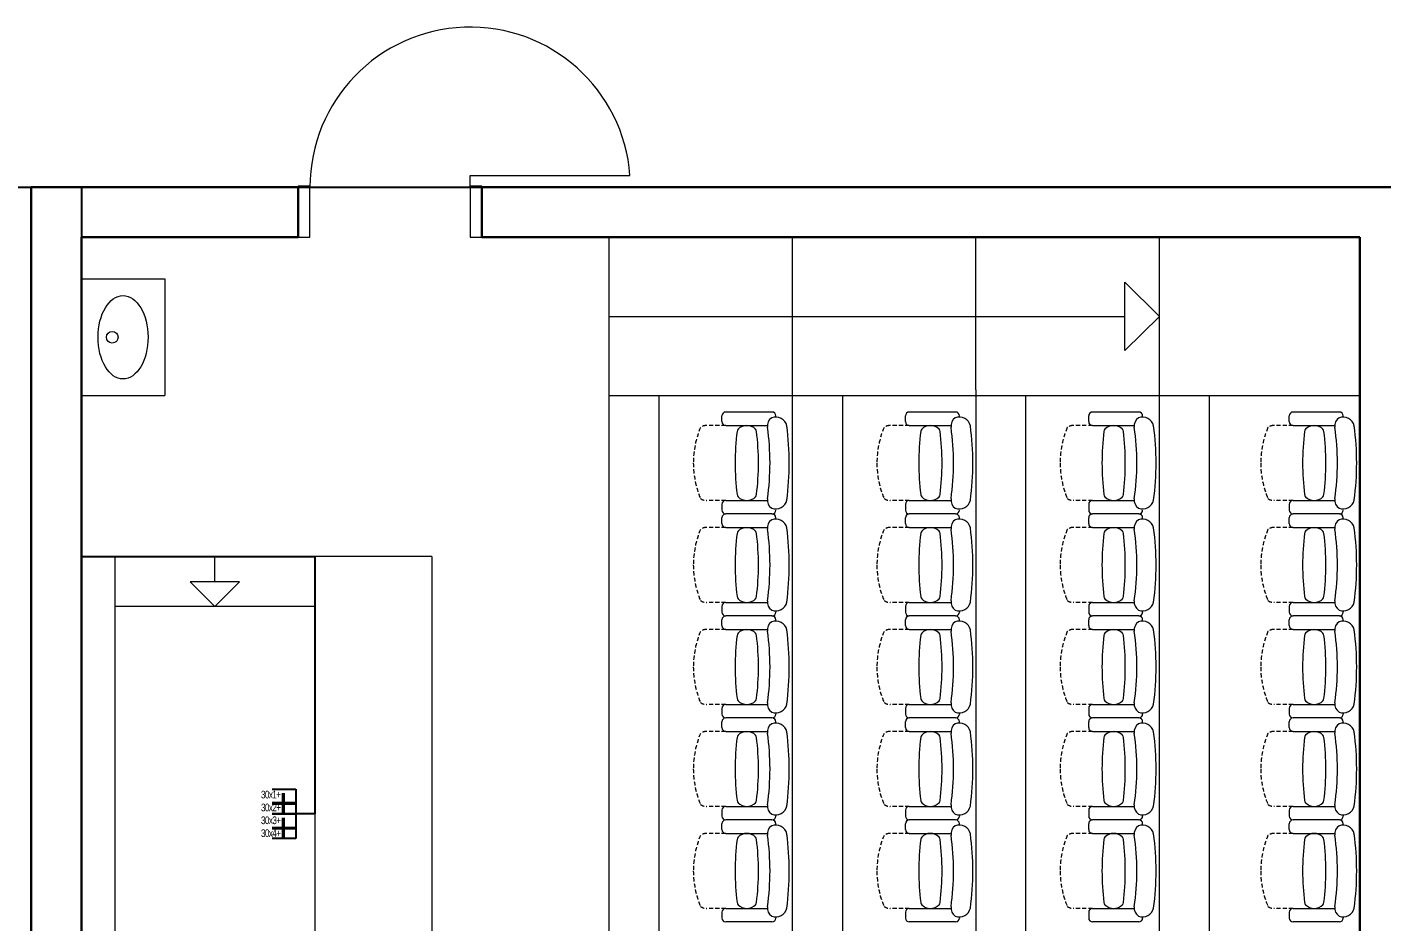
# Model space of a CAD drawing. Header units: inches. Extents: x 11 to 1053, y 2 to 902.
# Drawn here: x 379.7 to 460.9, y 122.3 to 176 of the extents above; entities that cross this region are included whole.
import ezdxf

# ---------------------------------------------------------------- set-up
doc = ezdxf.new("R2010")
doc.units = ezdxf.units.IN
doc.header["$MEASUREMENT"] = 0
doc.linetypes.add('DASHED2', pattern=[0.375, 0.25, -0.125])
for name, color, linetype, lineweight in [('A-SANITARIJE', 253, 'Continuous', 0), ('OPREMA', 253, 'Continuous', 0), ('STOLARIJA', 5, 'Continuous', 0), ('ZID', 5, 'Continuous', 30)]:
    doc.layers.add(name, color=color, linetype=linetype, lineweight=lineweight)

msp = doc.modelspace()

# ---------------------------------------------------------------- linework, layer by layer
at = {"color": 3}
for p, q in [((294.93, 166.409, 50), (382.93, 166.409, 50)), ((382.93, 166.409, 50), (462.194, 166.409, 50))]:
    msp.add_line(p, q, dxfattribs=at)
at = {"color": 85, "true_color": 0x58ba48}
for p, q in [((382.93, 166.409, 50), (382.93, 144.259, 50)), ((382.93, 144.259, 50), (396.93, 144.259, 50)), ((396.93, 144.259, 50), (396.93, 128.831, 50)), ((396.93, 128.831, 50), (394.967, 128.831, 50))]:
    msp.add_line(p, q, dxfattribs=at)
at = {"color": 2}
for p, q in [((394.357, 130.313, 50), (395.789, 130.313, 50)), ((395.789, 130.313, 50), (395.789, 128.831, 50)), ((395.789, 128.831, 50), (394.357, 128.831, 50)), ((394.357, 128.831, 50), (395.789, 128.831, 50)), ((395.789, 128.831, 50), (395.789, 127.349, 50)), ((395.789, 127.349, 50), (394.357, 127.349, 50))]:
    msp.add_line(p, q, dxfattribs=at)
at = {"layer": 'A-SANITARIJE'}
for p, q in [((382.93, 160.909, 50), (387.93, 160.909, 50)), ((387.93, 160.909, 50), (387.93, 153.909, 50)), ((382.93, 153.909, 50), (387.93, 153.909, 50))]:
    msp.add_line(p, q, dxfattribs=at)
msp.add_circle((384.78, 157.409, 50), 0.35, dxfattribs=at)
msp.add_ellipse((385.43, 157.409, 50), major_axis=(0, 2.5), ratio=0.6, dxfattribs=at)
at = {"layer": 'OPREMA'}
for p, q in [((414.53, 163.409, 50), (414.53, 75.109, 50)), ((425.53, 163.409, 50), (425.53, 75.109, 50)), ((436.53, 154.259, 50), (436.53, 163.409, 50)), ((447.53, 154.259, 50), (447.53, 163.409, 50)), ((447.53, 158.659, 50), (445.466, 160.705, 50)), ((445.466, 156.612, 50), (445.466, 160.705, 50)), ((414.53, 158.659, 50), (445.466, 158.659, 50)), ((447.53, 158.659, 50), (445.466, 156.612, 50)), ((436.53, 154.259, 50), (436.53, 119.259, 50)), ((447.53, 119.259, 50), (447.53, 154.259, 50)), ((414.53, 153.909, 50), (459.53, 153.909, 50)), ((417.53, 153.909, 50), (417.53, 84.609, 50)), ((428.53, 153.909, 50), (428.53, 84.609, 50)), ((439.53, 119.259, 50), (439.53, 153.909, 50)), ((450.53, 119.259, 50), (450.53, 153.909, 50)), ((421.312, 152.35, 50), (421.312, 152.696, 50)), ((424.315, 152.927, 50), (421.543, 152.927, 50)), ((424.546, 152.623, 50), (424.546, 152.696, 50)), ((432.312, 152.35, 50), (432.312, 152.696, 50)), ((435.315, 152.927, 50), (432.543, 152.927, 50)), ((435.546, 152.623, 50), (435.546, 152.696, 50)), ((443.292, 152.35, 50), (443.292, 152.696, 50)), ((446.295, 152.927, 50), (443.523, 152.927, 50)), ((446.526, 152.623, 50), (446.526, 152.696, 50)), ((455.312, 152.35, 50), (455.312, 152.696, 50)), ((458.315, 152.927, 50), (455.543, 152.927, 50)), ((458.546, 152.623, 50), (458.546, 152.696, 50)), ((421.543, 152.119, 50), (424.039, 152.119, 50)), ((432.543, 152.119, 50), (435.039, 152.119, 50)), ((443.523, 152.119, 50), (446.019, 152.119, 50)), ((455.543, 152.119, 50), (458.039, 152.119, 50)), ((421.312, 147.388, 50), (421.312, 147.042, 50)), ((421.543, 147.619, 50), (424.039, 147.619, 50)), ((432.312, 147.388, 50), (432.312, 147.042, 50)), ((432.543, 147.619, 50), (435.039, 147.619, 50)), ((443.292, 147.388, 50), (443.292, 147.042, 50)), ((443.523, 147.619, 50), (446.019, 147.619, 50)), ((455.312, 147.388, 50), (455.312, 147.042, 50)), ((455.543, 147.619, 50), (458.039, 147.619, 50)), ((421.312, 146.234, 50), (421.312, 146.581, 50)), ((424.315, 146.811, 50), (421.543, 146.811, 50)), ((424.546, 146.508, 50), (424.546, 146.581, 50)), ((432.312, 146.234, 50), (432.312, 146.581, 50)), ((435.315, 146.811, 50), (432.543, 146.811, 50)), ((435.546, 146.508, 50), (435.546, 146.581, 50)), ((443.292, 146.234, 50), (443.292, 146.581, 50)), ((446.295, 146.811, 50), (443.523, 146.811, 50)), ((446.526, 146.508, 50), (446.526, 146.581, 50)), ((455.312, 146.234, 50), (455.312, 146.581, 50)), ((458.315, 146.811, 50), (455.543, 146.811, 50)), ((458.546, 146.508, 50), (458.546, 146.581, 50)), ((421.543, 146.004, 50), (424.039, 146.004, 50)), ((432.543, 146.004, 50), (435.039, 146.004, 50)), ((443.523, 146.004, 50), (446.019, 146.004, 50)), ((455.543, 146.004, 50), (458.039, 146.004, 50)), ((398.807, 144.259, 50), (382.93, 144.259, 50)), ((384.93, 144.259, 50), (384.93, 94.259, 50)), ((390.93, 142.745, 50), (390.93, 144.259, 50)), ((403.93, 144.259, 50), (392.807, 144.259, 50)), ((396.93, 144.259, 50), (396.93, 94.259, 50)), ((403.93, 144.259, 50), (403.93, 94.259, 50)), ((390.93, 141.259, 50), (389.451, 142.745, 50)), ((392.408, 142.745, 50), (389.451, 142.745, 50)), ((390.93, 141.259, 50), (392.408, 142.745, 50)), ((396.93, 141.259, 50), (384.93, 141.259, 50)), ((421.312, 141.273, 50), (421.312, 140.927, 50)), ((421.543, 141.504, 50), (424.039, 141.504, 50)), ((432.312, 141.273, 50), (432.312, 140.927, 50)), ((432.543, 141.504, 50), (435.039, 141.504, 50)), ((443.292, 141.273, 50), (443.292, 140.927, 50)), ((443.523, 141.504, 50), (446.019, 141.504, 50)), ((455.312, 141.273, 50), (455.312, 140.927, 50)), ((455.543, 141.504, 50), (458.039, 141.504, 50)), ((421.312, 140.119, 50), (421.312, 140.465, 50)), ((424.315, 140.696, 50), (421.543, 140.696, 50)), ((424.315, 140.696, 50), (421.543, 140.696, 50)), ((424.546, 140.999, 50), (424.546, 140.927, 50)), ((424.546, 140.999, 50), (424.546, 140.932, 50)), ((424.546, 140.392, 50), (424.546, 140.465, 50)), ((432.312, 140.119, 50), (432.312, 140.465, 50)), ((435.315, 140.696, 50), (432.543, 140.696, 50)), ((435.315, 140.696, 50), (432.543, 140.696, 50)), ((435.546, 140.999, 50), (435.546, 140.927, 50)), ((435.546, 140.999, 50), (435.546, 140.932, 50)), ((435.546, 140.392, 50), (435.546, 140.465, 50)), ((443.292, 140.119, 50), (443.292, 140.465, 50)), ((446.295, 140.696, 50), (443.523, 140.696, 50)), ((446.295, 140.696, 50), (443.523, 140.696, 50)), ((446.526, 140.999, 50), (446.526, 140.927, 50)), ((446.526, 140.999, 50), (446.526, 140.932, 50)), ((446.526, 140.392, 50), (446.526, 140.465, 50)), ((455.312, 140.119, 50), (455.312, 140.465, 50)), ((458.315, 140.696, 50), (455.543, 140.696, 50)), ((458.315, 140.696, 50), (455.543, 140.696, 50)), ((458.546, 140.999, 50), (458.546, 140.927, 50)), ((458.546, 140.999, 50), (458.546, 140.932, 50)), ((458.546, 140.392, 50), (458.546, 140.465, 50)), ((421.543, 139.888, 50), (424.039, 139.888, 50)), ((432.543, 139.888, 50), (435.039, 139.888, 50)), ((443.523, 139.888, 50), (446.019, 139.888, 50)), ((455.543, 139.888, 50), (458.039, 139.888, 50)), ((421.312, 135.157, 50), (421.312, 134.811, 50)), ((421.543, 135.388, 50), (424.039, 135.388, 50)), ((424.546, 134.884, 50), (424.546, 134.811, 50)), ((424.546, 134.884, 50), (424.546, 134.816, 50)), ((432.312, 135.157, 50), (432.312, 134.811, 50)), ((432.543, 135.388, 50), (435.039, 135.388, 50)), ((435.546, 134.884, 50), (435.546, 134.811, 50)), ((435.546, 134.884, 50), (435.546, 134.816, 50)), ((443.292, 135.157, 50), (443.292, 134.811, 50)), ((443.523, 135.388, 50), (446.019, 135.388, 50)), ((446.526, 134.884, 50), (446.526, 134.811, 50)), ((446.526, 134.884, 50), (446.526, 134.816, 50)), ((455.312, 135.157, 50), (455.312, 134.811, 50)), ((455.543, 135.388, 50), (458.039, 135.388, 50)), ((458.546, 134.884, 50), (458.546, 134.811, 50)), ((458.546, 134.884, 50), (458.546, 134.816, 50)), ((421.312, 134.004, 50), (421.312, 134.35, 50)), ((424.315, 134.581, 50), (421.543, 134.581, 50)), ((424.315, 134.581, 50), (421.543, 134.581, 50)), ((424.546, 134.277, 50), (424.546, 134.35, 50)), ((432.312, 134.004, 50), (432.312, 134.35, 50)), ((435.315, 134.581, 50), (432.543, 134.581, 50)), ((435.315, 134.581, 50), (432.543, 134.581, 50)), ((435.546, 134.277, 50), (435.546, 134.35, 50)), ((443.292, 134.004, 50), (443.292, 134.35, 50)), ((446.295, 134.581, 50), (443.523, 134.581, 50)), ((446.295, 134.581, 50), (443.523, 134.581, 50)), ((446.526, 134.277, 50), (446.526, 134.35, 50)), ((455.312, 134.004, 50), (455.312, 134.35, 50)), ((458.315, 134.581, 50), (455.543, 134.581, 50)), ((458.315, 134.581, 50), (455.543, 134.581, 50)), ((458.546, 134.277, 50), (458.546, 134.35, 50)), ((421.543, 133.773, 50), (424.039, 133.773, 50)), ((432.543, 133.773, 50), (435.039, 133.773, 50)), ((443.523, 133.773, 50), (446.019, 133.773, 50)), ((455.543, 133.773, 50), (458.039, 133.773, 50)), ((421.543, 129.273, 50), (424.039, 129.273, 50)), ((432.543, 129.273, 50), (435.039, 129.273, 50)), ((443.523, 129.273, 50), (446.019, 129.273, 50)), ((455.543, 129.273, 50), (458.039, 129.273, 50)), ((421.312, 129.042, 50), (421.312, 128.696, 50)), ((424.315, 128.465, 50), (421.543, 128.465, 50)), ((424.315, 128.465, 50), (421.543, 128.465, 50)), ((424.546, 128.769, 50), (424.546, 128.696, 50)), ((424.546, 128.769, 50), (424.546, 128.701, 50)), ((432.312, 129.042, 50), (432.312, 128.696, 50)), ((435.315, 128.465, 50), (432.543, 128.465, 50)), ((435.315, 128.465, 50), (432.543, 128.465, 50)), ((435.546, 128.769, 50), (435.546, 128.696, 50)), ((435.546, 128.769, 50), (435.546, 128.701, 50)), ((443.292, 129.042, 50), (443.292, 128.696, 50)), ((446.295, 128.465, 50), (443.523, 128.465, 50)), ((446.295, 128.465, 50), (443.523, 128.465, 50)), ((446.526, 128.769, 50), (446.526, 128.696, 50)), ((446.526, 128.769, 50), (446.526, 128.701, 50)), ((455.312, 129.042, 50), (455.312, 128.696, 50)), ((458.315, 128.465, 50), (455.543, 128.465, 50)), ((458.315, 128.465, 50), (455.543, 128.465, 50)), ((458.546, 128.769, 50), (458.546, 128.696, 50)), ((458.546, 128.769, 50), (458.546, 128.701, 50)), ((421.312, 127.888, 50), (421.312, 128.234, 50)), ((421.543, 127.657, 50), (424.039, 127.657, 50)), ((424.546, 128.162, 50), (424.546, 128.234, 50)), ((432.312, 127.888, 50), (432.312, 128.234, 50)), ((432.543, 127.657, 50), (435.039, 127.657, 50)), ((435.546, 128.162, 50), (435.546, 128.234, 50)), ((443.292, 127.888, 50), (443.292, 128.234, 50)), ((443.523, 127.657, 50), (446.019, 127.657, 50)), ((446.526, 128.162, 50), (446.526, 128.234, 50)), ((455.312, 127.888, 50), (455.312, 128.234, 50)), ((455.543, 127.657, 50), (458.039, 127.657, 50)), ((458.546, 128.162, 50), (458.546, 128.234, 50)), ((421.312, 122.927, 50), (421.312, 122.581, 50)), ((421.543, 123.157, 50), (424.039, 123.157, 50)), ((424.546, 122.653, 50), (424.546, 122.581, 50)), ((424.546, 122.653, 50), (424.546, 122.586, 50)), ((432.312, 122.927, 50), (432.312, 122.581, 50)), ((432.543, 123.157, 50), (435.039, 123.157, 50)), ((435.546, 122.653, 50), (435.546, 122.581, 50)), ((435.546, 122.653, 50), (435.546, 122.586, 50)), ((443.292, 122.927, 50), (443.292, 122.581, 50)), ((443.523, 123.157, 50), (446.019, 123.157, 50)), ((446.526, 122.653, 50), (446.526, 122.581, 50)), ((446.526, 122.653, 50), (446.526, 122.586, 50)), ((455.312, 122.927, 50), (455.312, 122.581, 50)), ((455.543, 123.157, 50), (458.039, 123.157, 50)), ((458.546, 122.653, 50), (458.546, 122.581, 50)), ((458.546, 122.653, 50), (458.546, 122.586, 50)), ((424.315, 122.35, 50), (421.543, 122.35, 50)), ((424.315, 122.35, 50), (421.543, 122.35, 50)), ((435.315, 122.35, 50), (432.543, 122.35, 50)), ((435.315, 122.35, 50), (432.543, 122.35, 50)), ((446.295, 122.35, 50), (443.523, 122.35, 50)), ((446.295, 122.35, 50), (443.523, 122.35, 50)), ((458.315, 122.35, 50), (455.543, 122.35, 50)), ((458.315, 122.35, 50), (455.543, 122.35, 50))]:
    msp.add_line(p, q, dxfattribs=at)
at = {"layer": 'OPREMA', "linetype": 'DASHED2'}
for p, q in [((421.543, 152.119, 50), (420.387, 152.119, 50)), ((432.543, 152.119, 50), (431.387, 152.119, 50)), ((443.523, 152.119, 50), (442.366, 152.119, 50)), ((455.543, 152.119, 50), (454.387, 152.119, 50)), ((421.543, 147.619, 50), (420.387, 147.619, 50)), ((432.543, 147.619, 50), (431.387, 147.619, 50)), ((443.523, 147.619, 50), (442.366, 147.619, 50)), ((455.543, 147.619, 50), (454.387, 147.619, 50)), ((421.543, 146.004, 50), (420.387, 146.004, 50)), ((432.543, 146.004, 50), (431.387, 146.004, 50)), ((443.523, 146.004, 50), (442.366, 146.004, 50)), ((455.543, 146.004, 50), (454.387, 146.004, 50)), ((421.543, 141.504, 50), (420.387, 141.504, 50)), ((432.543, 141.504, 50), (431.387, 141.504, 50)), ((443.523, 141.504, 50), (442.366, 141.504, 50)), ((455.543, 141.504, 50), (454.387, 141.504, 50)), ((421.543, 139.888, 50), (420.387, 139.888, 50)), ((432.543, 139.888, 50), (431.387, 139.888, 50)), ((443.523, 139.888, 50), (442.366, 139.888, 50)), ((455.543, 139.888, 50), (454.387, 139.888, 50)), ((421.543, 135.388, 50), (420.387, 135.388, 50)), ((432.543, 135.388, 50), (431.387, 135.388, 50)), ((443.523, 135.388, 50), (442.366, 135.388, 50)), ((455.543, 135.388, 50), (454.387, 135.388, 50)), ((421.543, 133.773, 50), (420.387, 133.773, 50)), ((432.543, 133.773, 50), (431.387, 133.773, 50)), ((443.523, 133.773, 50), (442.366, 133.773, 50)), ((455.543, 133.773, 50), (454.387, 133.773, 50)), ((421.543, 129.273, 50), (420.387, 129.273, 50)), ((432.543, 129.273, 50), (431.387, 129.273, 50)), ((443.523, 129.273, 50), (442.366, 129.273, 50)), ((455.543, 129.273, 50), (454.387, 129.273, 50)), ((421.543, 127.657, 50), (420.387, 127.657, 50)), ((432.543, 127.657, 50), (431.387, 127.657, 50)), ((443.523, 127.657, 50), (442.366, 127.657, 50)), ((455.543, 127.657, 50), (454.387, 127.657, 50)), ((421.543, 123.157, 50), (420.387, 123.157, 50)), ((432.543, 123.157, 50), (431.387, 123.157, 50)), ((443.523, 123.157, 50), (442.366, 123.157, 50)), ((455.543, 123.157, 50), (454.387, 123.157, 50))]:
    msp.add_line(p, q, dxfattribs=at)
at = {"layer": 'OPREMA'}
for centre, radius, start, end in [((421.543, 152.696, 50), 0.231, 90, 180), ((424.543, 151.948, 50), 0.675, 12.27429, 111.18423), ((424.315, 152.696, 50), 0.231, 360, 90), ((432.543, 152.696, 50), 0.231, 90, 180), ((435.543, 151.948, 50), 0.675, 12.27429, 111.18423), ((435.315, 152.696, 50), 0.231, 360, 90), ((443.523, 152.696, 50), 0.231, 90, 180), ((446.523, 151.948, 50), 0.675, 12.27429, 111.18423), ((446.295, 152.696, 50), 0.231, 360, 90), ((455.543, 152.696, 50), 0.231, 90, 180), ((458.543, 151.948, 50), 0.675, 12.27429, 111.18423), ((458.315, 152.696, 50), 0.231, 360, 90), ((421.543, 152.35, 50), 0.231, 180, 270), ((422.453, 151.736, 50), 0.231, 136.65582, 173.0207), ((422.807, 151.402, 50), 0.717, 43.34418, 136.65582), ((423.16, 151.736, 50), 0.231, 6.9793, 43.34418), ((424.615, 152.095, 50), 0.577, 123.25337, 188.15751), ((409.086, 149.869, 50), 15.111, 0, 8.15751), ((408.602, 149.869, 50), 16.749, 0, 7.62549), ((432.543, 152.35, 50), 0.231, 180, 270), ((433.453, 151.736, 50), 0.231, 136.65582, 173.0207), ((433.807, 151.402, 50), 0.717, 43.34418, 136.65582), ((434.16, 151.736, 50), 0.231, 6.9793, 43.34418), ((435.615, 152.095, 50), 0.577, 123.25337, 188.15751), ((420.086, 149.869, 50), 15.111, 0, 8.15751), ((419.602, 149.869, 50), 16.749, 0, 7.62549), ((443.523, 152.35, 50), 0.231, 180, 270), ((444.433, 151.736, 50), 0.231, 136.65582, 173.0207), ((444.787, 151.402, 50), 0.717, 43.34418, 136.65582), ((445.14, 151.736, 50), 0.231, 6.9793, 43.34418), ((446.595, 152.095, 50), 0.577, 123.25337, 188.15751), ((431.066, 149.869, 50), 15.111, 0, 8.15751), ((430.582, 149.869, 50), 16.749, 0, 7.62549), ((455.543, 152.35, 50), 0.231, 180, 270), ((456.453, 151.736, 50), 0.231, 136.65582, 173.0207), ((456.807, 151.402, 50), 0.717, 43.34418, 136.65582), ((457.16, 151.736, 50), 0.231, 6.9793, 43.34418), ((458.615, 152.095, 50), 0.577, 123.25337, 188.15751), ((443.086, 149.869, 50), 15.111, 0, 8.15751), ((442.602, 149.869, 50), 16.749, 0, 7.62549), ((437.703, 149.869, 50), 15.594, 173.0207, 180), ((407.911, 149.869, 50), 15.594, 0, 6.9793), ((448.703, 149.869, 50), 15.594, 173.0207, 180), ((418.911, 149.869, 50), 15.594, 0, 6.9793), ((459.682, 149.869, 50), 15.594, 173.0207, 180), ((429.891, 149.869, 50), 15.594, 0, 6.9793), ((471.703, 149.869, 50), 15.594, 173.0207, 180), ((441.911, 149.869, 50), 15.594, 0, 6.9793), ((437.703, 149.869, 50), 15.594, 180, 186.9793), ((407.911, 149.869, 50), 15.594, 353.0207, 0), ((409.086, 149.869, 50), 15.111, 351.84249, 0), ((408.602, 149.869, 50), 16.749, 352.37451, 0), ((448.703, 149.869, 50), 15.594, 180, 186.9793), ((418.911, 149.869, 50), 15.594, 353.0207, 0), ((420.086, 149.869, 50), 15.111, 351.84249, 0), ((419.602, 149.869, 50), 16.749, 352.37451, 0), ((459.682, 149.869, 50), 15.594, 180, 186.9793), ((429.891, 149.869, 50), 15.594, 353.0207, 0), ((431.066, 149.869, 50), 15.111, 351.84249, 0), ((430.582, 149.869, 50), 16.749, 352.37451, 0), ((471.703, 149.869, 50), 15.594, 180, 186.9793), ((441.911, 149.869, 50), 15.594, 353.0207, 0), ((443.086, 149.869, 50), 15.111, 351.84249, 0), ((442.602, 149.869, 50), 16.749, 352.37451, 0), ((422.453, 148.002, 50), 0.231, 186.9793, 223.34418), ((422.807, 148.336, 50), 0.717, 223.34418, 316.65582), ((423.16, 148.002, 50), 0.231, 316.65582, 353.0207), ((433.453, 148.002, 50), 0.231, 186.9793, 223.34418), ((433.807, 148.336, 50), 0.717, 223.34418, 316.65582), ((434.16, 148.002, 50), 0.231, 316.65582, 353.0207), ((444.433, 148.002, 50), 0.231, 186.9793, 223.34418), ((444.787, 148.336, 50), 0.717, 223.34418, 316.65582), ((445.14, 148.002, 50), 0.231, 316.65582, 353.0207), ((456.453, 148.002, 50), 0.231, 186.9793, 223.34418), ((456.807, 148.336, 50), 0.717, 223.34418, 316.65582), ((457.16, 148.002, 50), 0.231, 316.65582, 353.0207), ((421.543, 147.388, 50), 0.231, 90, 180), ((421.543, 147.042, 50), 0.231, 180, 270), ((424.615, 147.643, 50), 0.577, 171.84249, 236.74663), ((424.615, 147.643, 50), 0.577, 171.84249, 236.74663), ((424.543, 147.79, 50), 0.675, 248.81577, 347.72571), ((424.315, 147.042, 50), 0.231, 270, 0), ((432.543, 147.388, 50), 0.231, 90, 180), ((432.543, 147.042, 50), 0.231, 180, 270), ((435.615, 147.643, 50), 0.577, 171.84249, 236.74663), ((435.615, 147.643, 50), 0.577, 171.84249, 236.74663), ((435.543, 147.79, 50), 0.675, 248.81577, 347.72571), ((435.315, 147.042, 50), 0.231, 270, 0), ((443.523, 147.388, 50), 0.231, 90, 180), ((443.523, 147.042, 50), 0.231, 180, 270), ((446.595, 147.643, 50), 0.577, 171.84249, 236.74663), ((446.595, 147.643, 50), 0.577, 171.84249, 236.74663), ((446.523, 147.79, 50), 0.675, 248.81577, 347.72571), ((446.295, 147.042, 50), 0.231, 270, 0), ((455.543, 147.388, 50), 0.231, 90, 180), ((455.543, 147.042, 50), 0.231, 180, 270), ((458.615, 147.643, 50), 0.577, 171.84249, 236.74663), ((458.615, 147.643, 50), 0.577, 171.84249, 236.74663), ((458.543, 147.79, 50), 0.675, 248.81577, 347.72571), ((458.315, 147.042, 50), 0.231, 270, 0), ((421.543, 146.581, 50), 0.231, 90, 180), ((421.543, 146.234, 50), 0.231, 180, 270), ((424.615, 145.98, 50), 0.577, 123.25337, 188.15751), ((424.543, 145.833, 50), 0.675, 12.27429, 111.18423), ((424.315, 146.581, 50), 0.231, 360, 90), ((432.543, 146.581, 50), 0.231, 90, 180), ((432.543, 146.234, 50), 0.231, 180, 270), ((435.615, 145.98, 50), 0.577, 123.25337, 188.15751), ((435.543, 145.833, 50), 0.675, 12.27429, 111.18423), ((435.315, 146.581, 50), 0.231, 360, 90), ((443.523, 146.581, 50), 0.231, 90, 180), ((443.523, 146.234, 50), 0.231, 180, 270), ((446.595, 145.98, 50), 0.577, 123.25337, 188.15751), ((446.523, 145.833, 50), 0.675, 12.27429, 111.18423), ((446.295, 146.581, 50), 0.231, 360, 90), ((455.543, 146.581, 50), 0.231, 90, 180), ((455.543, 146.234, 50), 0.231, 180, 270), ((458.615, 145.98, 50), 0.577, 123.25337, 188.15751), ((458.543, 145.833, 50), 0.675, 12.27429, 111.18423), ((458.315, 146.581, 50), 0.231, 360, 90), ((437.703, 143.754, 50), 15.594, 173.0207, 180), ((422.453, 145.62, 50), 0.231, 136.65582, 173.0207), ((422.807, 145.287, 50), 0.717, 43.34418, 136.65582), ((423.16, 145.62, 50), 0.231, 6.9793, 43.34418), ((407.911, 143.754, 50), 15.594, 0, 6.9793), ((409.086, 143.754, 50), 15.111, 0, 8.15751), ((408.602, 143.754, 50), 16.749, 0, 7.62549), ((448.703, 143.754, 50), 15.594, 173.0207, 180), ((433.453, 145.62, 50), 0.231, 136.65582, 173.0207), ((433.807, 145.287, 50), 0.717, 43.34418, 136.65582), ((434.16, 145.62, 50), 0.231, 6.9793, 43.34418), ((418.911, 143.754, 50), 15.594, 0, 6.9793), ((420.086, 143.754, 50), 15.111, 0, 8.15751), ((419.602, 143.754, 50), 16.749, 0, 7.62549), ((459.682, 143.754, 50), 15.594, 173.0207, 180), ((444.433, 145.62, 50), 0.231, 136.65582, 173.0207), ((444.787, 145.287, 50), 0.717, 43.34418, 136.65582), ((445.14, 145.62, 50), 0.231, 6.9793, 43.34418), ((429.891, 143.754, 50), 15.594, 0, 6.9793), ((431.066, 143.754, 50), 15.111, 0, 8.15751), ((430.582, 143.754, 50), 16.749, 0, 7.62549), ((471.703, 143.754, 50), 15.594, 173.0207, 180), ((456.453, 145.62, 50), 0.231, 136.65582, 173.0207), ((456.807, 145.287, 50), 0.717, 43.34418, 136.65582), ((457.16, 145.62, 50), 0.231, 6.9793, 43.34418), ((441.911, 143.754, 50), 15.594, 0, 6.9793), ((443.086, 143.754, 50), 15.111, 0, 8.15751), ((442.602, 143.754, 50), 16.749, 0, 7.62549), ((437.703, 143.754, 50), 15.594, 180, 186.9793), ((407.911, 143.754, 50), 15.594, 353.0207, 0), ((409.086, 143.754, 50), 15.111, 351.84249, 0), ((408.602, 143.754, 50), 16.749, 352.37451, 0), ((448.703, 143.754, 50), 15.594, 180, 186.9793), ((418.911, 143.754, 50), 15.594, 353.0207, 0), ((420.086, 143.754, 50), 15.111, 351.84249, 0), ((419.602, 143.754, 50), 16.749, 352.37451, 0), ((459.682, 143.754, 50), 15.594, 180, 186.9793), ((429.891, 143.754, 50), 15.594, 353.0207, 0), ((431.066, 143.754, 50), 15.111, 351.84249, 0), ((430.582, 143.754, 50), 16.749, 352.37451, 0), ((471.703, 143.754, 50), 15.594, 180, 186.9793), ((441.911, 143.754, 50), 15.594, 353.0207, 0), ((443.086, 143.754, 50), 15.111, 351.84249, 0), ((442.602, 143.754, 50), 16.749, 352.37451, 0), ((421.543, 141.273, 50), 0.231, 90, 180), ((422.453, 141.887, 50), 0.231, 186.9793, 223.34418), ((422.807, 142.22, 50), 0.717, 223.34418, 316.65582), ((423.16, 141.887, 50), 0.231, 316.65582, 353.0207), ((424.615, 141.528, 50), 0.577, 171.84249, 236.74663), ((424.615, 141.528, 50), 0.577, 171.84249, 236.74663), ((424.543, 141.675, 50), 0.675, 248.81577, 347.72571), ((432.543, 141.273, 50), 0.231, 90, 180), ((433.453, 141.887, 50), 0.231, 186.9793, 223.34418), ((433.807, 142.22, 50), 0.717, 223.34418, 316.65582), ((434.16, 141.887, 50), 0.231, 316.65582, 353.0207), ((435.615, 141.528, 50), 0.577, 171.84249, 236.74663), ((435.615, 141.528, 50), 0.577, 171.84249, 236.74663), ((435.543, 141.675, 50), 0.675, 248.81577, 347.72571), ((443.523, 141.273, 50), 0.231, 90, 180), ((444.433, 141.887, 50), 0.231, 186.9793, 223.34418), ((444.787, 142.22, 50), 0.717, 223.34418, 316.65582), ((445.14, 141.887, 50), 0.231, 316.65582, 353.0207), ((446.595, 141.528, 50), 0.577, 171.84249, 236.74663), ((446.595, 141.528, 50), 0.577, 171.84249, 236.74663), ((446.523, 141.675, 50), 0.675, 248.81577, 347.72571), ((455.543, 141.273, 50), 0.231, 90, 180), ((456.453, 141.887, 50), 0.231, 186.9793, 223.34418), ((456.807, 142.22, 50), 0.717, 223.34418, 316.65582), ((457.16, 141.887, 50), 0.231, 316.65582, 353.0207), ((458.615, 141.528, 50), 0.577, 171.84249, 236.74663), ((458.615, 141.528, 50), 0.577, 171.84249, 236.74663), ((458.543, 141.675, 50), 0.675, 248.81577, 347.72571), ((421.543, 140.927, 50), 0.231, 180, 270), ((421.543, 140.465, 50), 0.231, 90, 180), ((424.315, 140.927, 50), 0.231, 270, 0), ((424.315, 140.465, 50), 0.231, 360, 90), ((432.543, 140.927, 50), 0.231, 180, 270), ((432.543, 140.465, 50), 0.231, 90, 180), ((435.315, 140.927, 50), 0.231, 270, 0), ((435.315, 140.465, 50), 0.231, 360, 90), ((443.523, 140.927, 50), 0.231, 180, 270), ((443.523, 140.465, 50), 0.231, 90, 180), ((446.295, 140.927, 50), 0.231, 270, 0), ((446.295, 140.465, 50), 0.231, 360, 90), ((455.543, 140.927, 50), 0.231, 180, 270), ((455.543, 140.465, 50), 0.231, 90, 180), ((458.315, 140.927, 50), 0.231, 270, 0), ((458.315, 140.465, 50), 0.231, 360, 90), ((421.543, 140.119, 50), 0.231, 180, 270), ((422.453, 139.505, 50), 0.231, 136.65582, 173.0207), ((422.807, 139.171, 50), 0.717, 43.34418, 136.65582), ((423.16, 139.505, 50), 0.231, 6.9793, 43.34418), ((424.615, 139.864, 50), 0.577, 123.25337, 188.15751), ((409.086, 137.638, 50), 15.111, 0, 8.15751), ((424.543, 139.717, 50), 0.675, 12.27429, 111.18423), ((408.602, 137.638, 50), 16.749, 0, 7.62549), ((432.543, 140.119, 50), 0.231, 180, 270), ((433.453, 139.505, 50), 0.231, 136.65582, 173.0207), ((433.807, 139.171, 50), 0.717, 43.34418, 136.65582), ((434.16, 139.505, 50), 0.231, 6.9793, 43.34418), ((435.615, 139.864, 50), 0.577, 123.25337, 188.15751), ((420.086, 137.638, 50), 15.111, 0, 8.15751), ((435.543, 139.717, 50), 0.675, 12.27429, 111.18423), ((419.602, 137.638, 50), 16.749, 0, 7.62549), ((443.523, 140.119, 50), 0.231, 180, 270), ((444.433, 139.505, 50), 0.231, 136.65582, 173.0207), ((444.787, 139.171, 50), 0.717, 43.34418, 136.65582), ((445.14, 139.505, 50), 0.231, 6.9793, 43.34418), ((446.595, 139.864, 50), 0.577, 123.25337, 188.15751), ((431.066, 137.638, 50), 15.111, 0, 8.15751), ((446.523, 139.717, 50), 0.675, 12.27429, 111.18423), ((430.582, 137.638, 50), 16.749, 0, 7.62549), ((455.543, 140.119, 50), 0.231, 180, 270), ((456.453, 139.505, 50), 0.231, 136.65582, 173.0207), ((456.807, 139.171, 50), 0.717, 43.34418, 136.65582), ((457.16, 139.505, 50), 0.231, 6.9793, 43.34418), ((458.615, 139.864, 50), 0.577, 123.25337, 188.15751), ((443.086, 137.638, 50), 15.111, 0, 8.15751), ((458.543, 139.717, 50), 0.675, 12.27429, 111.18423), ((442.602, 137.638, 50), 16.749, 0, 7.62549), ((437.703, 137.638, 50), 15.594, 173.0207, 180), ((407.911, 137.638, 50), 15.594, 0, 6.9793), ((448.703, 137.638, 50), 15.594, 173.0207, 180), ((418.911, 137.638, 50), 15.594, 0, 6.9793), ((459.682, 137.638, 50), 15.594, 173.0207, 180), ((429.891, 137.638, 50), 15.594, 0, 6.9793), ((471.703, 137.638, 50), 15.594, 173.0207, 180), ((441.911, 137.638, 50), 15.594, 0, 6.9793), ((437.703, 137.638, 50), 15.594, 180, 186.9793), ((407.911, 137.638, 50), 15.594, 353.0207, 0), ((409.086, 137.638, 50), 15.111, 351.84249, 0), ((408.602, 137.638, 50), 16.749, 352.37451, 0), ((448.703, 137.638, 50), 15.594, 180, 186.9793), ((418.911, 137.638, 50), 15.594, 353.0207, 0), ((420.086, 137.638, 50), 15.111, 351.84249, 0), ((419.602, 137.638, 50), 16.749, 352.37451, 0), ((459.682, 137.638, 50), 15.594, 180, 186.9793), ((429.891, 137.638, 50), 15.594, 353.0207, 0), ((431.066, 137.638, 50), 15.111, 351.84249, 0), ((430.582, 137.638, 50), 16.749, 352.37451, 0), ((471.703, 137.638, 50), 15.594, 180, 186.9793), ((441.911, 137.638, 50), 15.594, 353.0207, 0), ((443.086, 137.638, 50), 15.111, 351.84249, 0), ((442.602, 137.638, 50), 16.749, 352.37451, 0), ((422.453, 135.771, 50), 0.231, 186.9793, 223.34418), ((422.807, 136.105, 50), 0.717, 223.34418, 316.65582), ((423.16, 135.771, 50), 0.231, 316.65582, 353.0207), ((433.453, 135.771, 50), 0.231, 186.9793, 223.34418), ((433.807, 136.105, 50), 0.717, 223.34418, 316.65582), ((434.16, 135.771, 50), 0.231, 316.65582, 353.0207), ((444.433, 135.771, 50), 0.231, 186.9793, 223.34418), ((444.787, 136.105, 50), 0.717, 223.34418, 316.65582), ((445.14, 135.771, 50), 0.231, 316.65582, 353.0207), ((456.453, 135.771, 50), 0.231, 186.9793, 223.34418), ((456.807, 136.105, 50), 0.717, 223.34418, 316.65582), ((457.16, 135.771, 50), 0.231, 316.65582, 353.0207), ((421.543, 135.157, 50), 0.231, 90, 180), ((421.543, 134.811, 50), 0.231, 180, 270), ((424.615, 135.412, 50), 0.577, 171.84249, 236.74663), ((424.615, 135.412, 50), 0.577, 171.84249, 236.74663), ((424.543, 135.559, 50), 0.675, 248.81577, 347.72571), ((424.315, 134.811, 50), 0.231, 270, 0), ((432.543, 135.157, 50), 0.231, 90, 180), ((432.543, 134.811, 50), 0.231, 180, 270), ((435.615, 135.412, 50), 0.577, 171.84249, 236.74663), ((435.615, 135.412, 50), 0.577, 171.84249, 236.74663), ((435.543, 135.559, 50), 0.675, 248.81577, 347.72571), ((435.315, 134.811, 50), 0.231, 270, 0), ((443.523, 135.157, 50), 0.231, 90, 180), ((443.523, 134.811, 50), 0.231, 180, 270), ((446.595, 135.412, 50), 0.577, 171.84249, 236.74663), ((446.595, 135.412, 50), 0.577, 171.84249, 236.74663), ((446.523, 135.559, 50), 0.675, 248.81577, 347.72571), ((446.295, 134.811, 50), 0.231, 270, 0), ((455.543, 135.157, 50), 0.231, 90, 180), ((455.543, 134.811, 50), 0.231, 180, 270), ((458.615, 135.412, 50), 0.577, 171.84249, 236.74663), ((458.615, 135.412, 50), 0.577, 171.84249, 236.74663), ((458.543, 135.559, 50), 0.675, 248.81577, 347.72571), ((458.315, 134.811, 50), 0.231, 270, 0), ((421.543, 134.35, 50), 0.231, 90, 180), ((421.543, 134.004, 50), 0.231, 180, 270), ((424.615, 133.749, 50), 0.577, 123.25337, 188.15751), ((424.543, 133.602, 50), 0.675, 12.27429, 111.18423), ((424.315, 134.35, 50), 0.231, 360, 90), ((432.543, 134.35, 50), 0.231, 90, 180), ((432.543, 134.004, 50), 0.231, 180, 270), ((435.615, 133.749, 50), 0.577, 123.25337, 188.15751), ((435.543, 133.602, 50), 0.675, 12.27429, 111.18423), ((435.315, 134.35, 50), 0.231, 360, 90), ((443.523, 134.35, 50), 0.231, 90, 180), ((443.523, 134.004, 50), 0.231, 180, 270), ((446.595, 133.749, 50), 0.577, 123.25337, 188.15751), ((446.523, 133.602, 50), 0.675, 12.27429, 111.18423), ((446.295, 134.35, 50), 0.231, 360, 90), ((455.543, 134.35, 50), 0.231, 90, 180), ((455.543, 134.004, 50), 0.231, 180, 270), ((458.615, 133.749, 50), 0.577, 123.25337, 188.15751), ((458.543, 133.602, 50), 0.675, 12.27429, 111.18423), ((458.315, 134.35, 50), 0.231, 360, 90), ((437.703, 131.523, 50), 15.594, 173.0207, 180), ((422.453, 133.39, 50), 0.231, 136.65582, 173.0207), ((422.807, 133.056, 50), 0.717, 43.34418, 136.65582), ((423.16, 133.39, 50), 0.231, 6.9793, 43.34418), ((407.911, 131.523, 50), 15.594, 0, 6.9793), ((409.086, 131.523, 50), 15.111, 0, 8.15751), ((408.602, 131.523, 50), 16.749, 0, 7.62549), ((448.703, 131.523, 50), 15.594, 173.0207, 180), ((433.453, 133.39, 50), 0.231, 136.65582, 173.0207), ((433.807, 133.056, 50), 0.717, 43.34418, 136.65582), ((434.16, 133.39, 50), 0.231, 6.9793, 43.34418), ((418.911, 131.523, 50), 15.594, 0, 6.9793), ((420.086, 131.523, 50), 15.111, 0, 8.15751), ((419.602, 131.523, 50), 16.749, 0, 7.62549), ((459.682, 131.523, 50), 15.594, 173.0207, 180), ((444.433, 133.39, 50), 0.231, 136.65582, 173.0207), ((444.787, 133.056, 50), 0.717, 43.34418, 136.65582), ((445.14, 133.39, 50), 0.231, 6.9793, 43.34418), ((429.891, 131.523, 50), 15.594, 0, 6.9793), ((431.066, 131.523, 50), 15.111, 0, 8.15751), ((430.582, 131.523, 50), 16.749, 0, 7.62549), ((471.703, 131.523, 50), 15.594, 173.0207, 180), ((456.453, 133.39, 50), 0.231, 136.65582, 173.0207), ((456.807, 133.056, 50), 0.717, 43.34418, 136.65582), ((457.16, 133.39, 50), 0.231, 6.9793, 43.34418), ((441.911, 131.523, 50), 15.594, 0, 6.9793), ((443.086, 131.523, 50), 15.111, 0, 8.15751), ((442.602, 131.523, 50), 16.749, 0, 7.62549), ((437.703, 131.523, 50), 15.594, 180, 186.9793), ((407.911, 131.523, 50), 15.594, 353.0207, 0), ((409.086, 131.523, 50), 15.111, 351.84249, 0), ((408.602, 131.523, 50), 16.749, 352.37451, 0), ((448.703, 131.523, 50), 15.594, 180, 186.9793), ((418.911, 131.523, 50), 15.594, 353.0207, 0), ((420.086, 131.523, 50), 15.111, 351.84249, 0), ((419.602, 131.523, 50), 16.749, 352.37451, 0), ((459.682, 131.523, 50), 15.594, 180, 186.9793), ((429.891, 131.523, 50), 15.594, 353.0207, 0), ((431.066, 131.523, 50), 15.111, 351.84249, 0), ((430.582, 131.523, 50), 16.749, 352.37451, 0), ((471.703, 131.523, 50), 15.594, 180, 186.9793), ((441.911, 131.523, 50), 15.594, 353.0207, 0), ((443.086, 131.523, 50), 15.111, 351.84249, 0), ((442.602, 131.523, 50), 16.749, 352.37451, 0), ((421.543, 129.042, 50), 0.231, 90, 180), ((422.453, 129.656, 50), 0.231, 186.9793, 223.34418), ((422.807, 129.99, 50), 0.717, 223.34418, 316.65582), ((423.16, 129.656, 50), 0.231, 316.65582, 353.0207), ((424.615, 129.297, 50), 0.577, 171.84249, 236.74663), ((424.615, 129.297, 50), 0.577, 171.84249, 236.74663), ((424.543, 129.444, 50), 0.675, 248.81577, 347.72571), ((432.543, 129.042, 50), 0.231, 90, 180), ((433.453, 129.656, 50), 0.231, 186.9793, 223.34418), ((433.807, 129.99, 50), 0.717, 223.34418, 316.65582), ((434.16, 129.656, 50), 0.231, 316.65582, 353.0207), ((435.615, 129.297, 50), 0.577, 171.84249, 236.74663), ((435.615, 129.297, 50), 0.577, 171.84249, 236.74663), ((435.543, 129.444, 50), 0.675, 248.81577, 347.72571), ((443.523, 129.042, 50), 0.231, 90, 180), ((444.433, 129.656, 50), 0.231, 186.9793, 223.34418), ((444.787, 129.99, 50), 0.717, 223.34418, 316.65582), ((445.14, 129.656, 50), 0.231, 316.65582, 353.0207), ((446.595, 129.297, 50), 0.577, 171.84249, 236.74663), ((446.595, 129.297, 50), 0.577, 171.84249, 236.74663), ((446.523, 129.444, 50), 0.675, 248.81577, 347.72571), ((455.543, 129.042, 50), 0.231, 90, 180), ((456.453, 129.656, 50), 0.231, 186.9793, 223.34418), ((456.807, 129.99, 50), 0.717, 223.34418, 316.65582), ((457.16, 129.656, 50), 0.231, 316.65582, 353.0207), ((458.615, 129.297, 50), 0.577, 171.84249, 236.74663), ((458.615, 129.297, 50), 0.577, 171.84249, 236.74663), ((458.543, 129.444, 50), 0.675, 248.81577, 347.72571), ((421.543, 128.696, 50), 0.231, 180, 270), ((421.543, 128.234, 50), 0.231, 90, 180), ((424.315, 128.696, 50), 0.231, 270, 0), ((424.315, 128.234, 50), 0.231, 360, 90), ((432.543, 128.696, 50), 0.231, 180, 270), ((432.543, 128.234, 50), 0.231, 90, 180), ((435.315, 128.696, 50), 0.231, 270, 0), ((435.315, 128.234, 50), 0.231, 360, 90), ((443.523, 128.696, 50), 0.231, 180, 270), ((443.523, 128.234, 50), 0.231, 90, 180), ((446.295, 128.696, 50), 0.231, 270, 0), ((446.295, 128.234, 50), 0.231, 360, 90), ((455.543, 128.696, 50), 0.231, 180, 270), ((455.543, 128.234, 50), 0.231, 90, 180), ((458.315, 128.696, 50), 0.231, 270, 0), ((458.315, 128.234, 50), 0.231, 360, 90), ((421.543, 127.888, 50), 0.231, 180, 270), ((422.807, 126.941, 50), 0.717, 43.34418, 136.65582), ((424.615, 127.633, 50), 0.577, 123.25337, 188.15751), ((409.086, 125.407, 50), 15.111, 0, 8.15751), ((424.543, 127.486, 50), 0.675, 12.27429, 111.18423), ((408.602, 125.407, 50), 16.749, 0, 7.62549), ((432.543, 127.888, 50), 0.231, 180, 270), ((433.807, 126.941, 50), 0.717, 43.34418, 136.65582), ((435.615, 127.633, 50), 0.577, 123.25337, 188.15751), ((420.086, 125.407, 50), 15.111, 0, 8.15751), ((435.543, 127.486, 50), 0.675, 12.27429, 111.18423), ((419.602, 125.407, 50), 16.749, 0, 7.62549), ((443.523, 127.888, 50), 0.231, 180, 270), ((444.787, 126.941, 50), 0.717, 43.34418, 136.65582), ((446.595, 127.633, 50), 0.577, 123.25337, 188.15751), ((431.066, 125.407, 50), 15.111, 0, 8.15751), ((446.523, 127.486, 50), 0.675, 12.27429, 111.18423), ((430.582, 125.407, 50), 16.749, 0, 7.62549), ((455.543, 127.888, 50), 0.231, 180, 270), ((456.807, 126.941, 50), 0.717, 43.34418, 136.65582), ((458.615, 127.633, 50), 0.577, 123.25337, 188.15751), ((443.086, 125.407, 50), 15.111, 0, 8.15751), ((458.543, 127.486, 50), 0.675, 12.27429, 111.18423), ((442.602, 125.407, 50), 16.749, 0, 7.62549), ((437.703, 125.407, 50), 15.594, 173.0207, 180), ((422.453, 127.274, 50), 0.231, 136.65582, 173.0207), ((423.16, 127.274, 50), 0.231, 6.9793, 43.34418), ((407.911, 125.407, 50), 15.594, 0, 6.9793), ((448.703, 125.407, 50), 15.594, 173.0207, 180), ((433.453, 127.274, 50), 0.231, 136.65582, 173.0207), ((434.16, 127.274, 50), 0.231, 6.9793, 43.34418), ((418.911, 125.407, 50), 15.594, 0, 6.9793), ((459.682, 125.407, 50), 15.594, 173.0207, 180), ((444.433, 127.274, 50), 0.231, 136.65582, 173.0207), ((445.14, 127.274, 50), 0.231, 6.9793, 43.34418), ((429.891, 125.407, 50), 15.594, 0, 6.9793), ((471.703, 125.407, 50), 15.594, 173.0207, 180), ((456.453, 127.274, 50), 0.231, 136.65582, 173.0207), ((457.16, 127.274, 50), 0.231, 6.9793, 43.34418), ((441.911, 125.407, 50), 15.594, 0, 6.9793), ((437.703, 125.407, 50), 15.594, 180, 186.9793), ((407.911, 125.407, 50), 15.594, 353.0207, 0), ((409.086, 125.407, 50), 15.111, 351.84249, 0), ((408.602, 125.407, 50), 16.749, 352.37451, 0), ((448.703, 125.407, 50), 15.594, 180, 186.9793), ((418.911, 125.407, 50), 15.594, 353.0207, 0), ((420.086, 125.407, 50), 15.111, 351.84249, 0), ((419.602, 125.407, 50), 16.749, 352.37451, 0), ((459.682, 125.407, 50), 15.594, 180, 186.9793), ((429.891, 125.407, 50), 15.594, 353.0207, 0), ((431.066, 125.407, 50), 15.111, 351.84249, 0), ((430.582, 125.407, 50), 16.749, 352.37451, 0), ((471.703, 125.407, 50), 15.594, 180, 186.9793), ((441.911, 125.407, 50), 15.594, 353.0207, 0), ((443.086, 125.407, 50), 15.111, 351.84249, 0), ((442.602, 125.407, 50), 16.749, 352.37451, 0), ((422.453, 123.541, 50), 0.231, 186.9793, 223.34418), ((423.16, 123.541, 50), 0.231, 316.65582, 353.0207), ((433.453, 123.541, 50), 0.231, 186.9793, 223.34418), ((434.16, 123.541, 50), 0.231, 316.65582, 353.0207), ((444.433, 123.541, 50), 0.231, 186.9793, 223.34418), ((445.14, 123.541, 50), 0.231, 316.65582, 353.0207), ((456.453, 123.541, 50), 0.231, 186.9793, 223.34418), ((457.16, 123.541, 50), 0.231, 316.65582, 353.0207), ((421.543, 122.927, 50), 0.231, 90, 180), ((422.807, 123.874, 50), 0.717, 223.34418, 316.65582), ((424.615, 123.181, 50), 0.577, 171.84249, 236.74663), ((424.615, 123.181, 50), 0.577, 171.84249, 236.74663), ((424.543, 123.328, 50), 0.675, 248.81577, 347.72571), ((432.543, 122.927, 50), 0.231, 90, 180), ((433.807, 123.874, 50), 0.717, 223.34418, 316.65582), ((435.615, 123.181, 50), 0.577, 171.84249, 236.74663), ((435.615, 123.181, 50), 0.577, 171.84249, 236.74663), ((435.543, 123.328, 50), 0.675, 248.81577, 347.72571), ((443.523, 122.927, 50), 0.231, 90, 180), ((444.787, 123.874, 50), 0.717, 223.34418, 316.65582), ((446.595, 123.181, 50), 0.577, 171.84249, 236.74663), ((446.595, 123.181, 50), 0.577, 171.84249, 236.74663), ((446.523, 123.328, 50), 0.675, 248.81577, 347.72571), ((455.543, 122.927, 50), 0.231, 90, 180), ((456.807, 123.874, 50), 0.717, 223.34418, 316.65582), ((458.615, 123.181, 50), 0.577, 171.84249, 236.74663), ((458.615, 123.181, 50), 0.577, 171.84249, 236.74663), ((458.543, 123.328, 50), 0.675, 248.81577, 347.72571), ((421.543, 122.581, 50), 0.231, 180, 270), ((424.315, 122.581, 50), 0.231, 270, 0), ((432.543, 122.581, 50), 0.231, 180, 270), ((435.315, 122.581, 50), 0.231, 270, 0), ((443.523, 122.581, 50), 0.231, 180, 270), ((446.295, 122.581, 50), 0.231, 270, 0), ((455.543, 122.581, 50), 0.231, 180, 270), ((458.315, 122.581, 50), 0.231, 270, 0)]:
    msp.add_arc(centre, radius, start, end, dxfattribs=at)
at = {"layer": 'OPREMA', "linetype": 'DASHED2'}
for centre, radius, start, end in [((425.069, 149.869, 50), 5.468, 157.09239, 180), ((420.387, 151.542, 50), 0.577, 90, 127.89164), ((436.069, 149.869, 50), 5.468, 157.09239, 180), ((431.387, 151.542, 50), 0.577, 90, 127.89164), ((447.049, 149.869, 50), 5.468, 157.09239, 180), ((442.366, 151.542, 50), 0.577, 90, 127.89164), ((459.069, 149.869, 50), 5.468, 157.09239, 180), ((454.387, 151.542, 50), 0.577, 90, 127.89164), ((425.069, 149.869, 50), 5.468, 180, 202.90761), ((436.069, 149.869, 50), 5.468, 180, 202.90761), ((447.049, 149.869, 50), 5.468, 180, 202.90761), ((459.069, 149.869, 50), 5.468, 180, 202.90761), ((420.387, 148.196, 50), 0.577, 232.10836, 270), ((431.387, 148.196, 50), 0.577, 232.10836, 270), ((442.366, 148.196, 50), 0.577, 232.10836, 270), ((454.387, 148.196, 50), 0.577, 232.10836, 270), ((425.069, 143.754, 50), 5.468, 157.09239, 180), ((420.387, 145.427, 50), 0.577, 90, 127.89164), ((436.069, 143.754, 50), 5.468, 157.09239, 180), ((431.387, 145.427, 50), 0.577, 90, 127.89164), ((447.049, 143.754, 50), 5.468, 157.09239, 180), ((442.366, 145.427, 50), 0.577, 90, 127.89164), ((459.069, 143.754, 50), 5.468, 157.09239, 180), ((454.387, 145.427, 50), 0.577, 90, 127.89164), ((425.069, 143.754, 50), 5.468, 180, 202.90761), ((436.069, 143.754, 50), 5.468, 180, 202.90761), ((447.049, 143.754, 50), 5.468, 180, 202.90761), ((459.069, 143.754, 50), 5.468, 180, 202.90761), ((420.387, 142.081, 50), 0.577, 232.10836, 270), ((431.387, 142.081, 50), 0.577, 232.10836, 270), ((442.366, 142.081, 50), 0.577, 232.10836, 270), ((454.387, 142.081, 50), 0.577, 232.10836, 270), ((425.069, 137.638, 50), 5.468, 157.09239, 180), ((420.387, 139.311, 50), 0.577, 90, 127.89164), ((436.069, 137.638, 50), 5.468, 157.09239, 180), ((431.387, 139.311, 50), 0.577, 90, 127.89164), ((447.049, 137.638, 50), 5.468, 157.09239, 180), ((442.366, 139.311, 50), 0.577, 90, 127.89164), ((459.069, 137.638, 50), 5.468, 157.09239, 180), ((454.387, 139.311, 50), 0.577, 90, 127.89164), ((425.069, 137.638, 50), 5.468, 180, 202.90761), ((436.069, 137.638, 50), 5.468, 180, 202.90761), ((447.049, 137.638, 50), 5.468, 180, 202.90761), ((459.069, 137.638, 50), 5.468, 180, 202.90761), ((420.387, 135.965, 50), 0.577, 232.10836, 270), ((431.387, 135.965, 50), 0.577, 232.10836, 270), ((442.366, 135.965, 50), 0.577, 232.10836, 270), ((454.387, 135.965, 50), 0.577, 232.10836, 270), ((425.069, 131.523, 50), 5.468, 157.09239, 180), ((420.387, 133.196, 50), 0.577, 90, 127.89164), ((436.069, 131.523, 50), 5.468, 157.09239, 180), ((431.387, 133.196, 50), 0.577, 90, 127.89164), ((447.049, 131.523, 50), 5.468, 157.09239, 180), ((442.366, 133.196, 50), 0.577, 90, 127.89164), ((459.069, 131.523, 50), 5.468, 157.09239, 180), ((454.387, 133.196, 50), 0.577, 90, 127.89164), ((425.069, 131.523, 50), 5.468, 180, 202.90761), ((436.069, 131.523, 50), 5.468, 180, 202.90761), ((447.049, 131.523, 50), 5.468, 180, 202.90761), ((459.069, 131.523, 50), 5.468, 180, 202.90761), ((420.387, 129.85, 50), 0.577, 232.10836, 270), ((431.387, 129.85, 50), 0.577, 232.10836, 270), ((442.366, 129.85, 50), 0.577, 232.10836, 270), ((454.387, 129.85, 50), 0.577, 232.10836, 270), ((425.069, 125.407, 50), 5.468, 157.09239, 180), ((420.387, 127.081, 50), 0.577, 90, 127.89164), ((436.069, 125.407, 50), 5.468, 157.09239, 180), ((431.387, 127.081, 50), 0.577, 90, 127.89164), ((447.049, 125.407, 50), 5.468, 157.09239, 180), ((442.366, 127.081, 50), 0.577, 90, 127.89164), ((459.069, 125.407, 50), 5.468, 157.09239, 180), ((454.387, 127.081, 50), 0.577, 90, 127.89164), ((425.069, 125.407, 50), 5.468, 180, 202.90761), ((436.069, 125.407, 50), 5.468, 180, 202.90761), ((447.049, 125.407, 50), 5.468, 180, 202.90761), ((459.069, 125.407, 50), 5.468, 180, 202.90761), ((420.387, 123.734, 50), 0.577, 232.10836, 270), ((431.387, 123.734, 50), 0.577, 232.10836, 270), ((442.366, 123.734, 50), 0.577, 232.10836, 270), ((454.387, 123.734, 50), 0.577, 232.10836, 270)]:
    msp.add_arc(centre, radius, start, end, dxfattribs=at)
at = {"layer": 'STOLARIJA'}
for p, q in [((396.63, 166.461, 50), (395.93, 166.461, 50)), ((396.63, 163.409, 50), (396.63, 166.461, 50)), ((406.23, 166.409, 50), (406.23, 167.109, 50)), ((406.23, 167.109, 50), (415.804, 167.109, 50)), ((406.93, 166.461, 50), (406.23, 166.461, 50)), ((406.23, 166.461, 50), (406.23, 163.409, 50)), ((395.93, 163.409, 50), (396.63, 163.409, 50)), ((406.23, 163.409, 50), (406.93, 163.409, 50))]:
    msp.add_line(p, q, dxfattribs=at)
msp.add_arc((406.23, 166.409, 50), 9.6, 4.18153, 180, dxfattribs=at)
at = {"layer": 'ZID'}
for p, q in [((379.93, 166.409, 50), (379.93, 64.409, 50)), ((379.93, 166.409, 50), (395.93, 166.409, 50)), ((395.93, 163.409, 50), (395.93, 166.409, 50)), ((406.93, 166.409, 50), (475.53, 166.409, 50)), ((406.93, 163.409, 50), (406.93, 166.409, 50)), ((382.93, 163.409, 50), (382.93, 64.409, 50)), ((382.93, 163.409, 50), (395.93, 163.409, 50)), ((406.93, 163.409, 50), (459.53, 163.409, 50)), ((459.53, 163.409, 50), (459.53, 72.909, 50))]:
    msp.add_line(p, q, dxfattribs=at)

# ---------------------------------------------------------------- texts
at = {"color": 2, "insert": (394.851, 130.218, 50), "char_height": 0.4626, "attachment_point": 3}
msp.add_mtext('\\pxt0;{\\W0.8;\\T0.75;30x1+\\P30x2+\\P30x3+\\P30x4+}', dxfattribs=at)
at = {"color": 2, "char_height": 1.9275, "width": 0.85419, "attachment_point": 7, "rotation": 270}
for insert in [(394.106, 130.213, 50), (394.106, 128.731, 50)]:
    msp.add_mtext('{+}', dxfattribs=dict(at, insert=insert))

doc.saveas('drawing.dxf')
